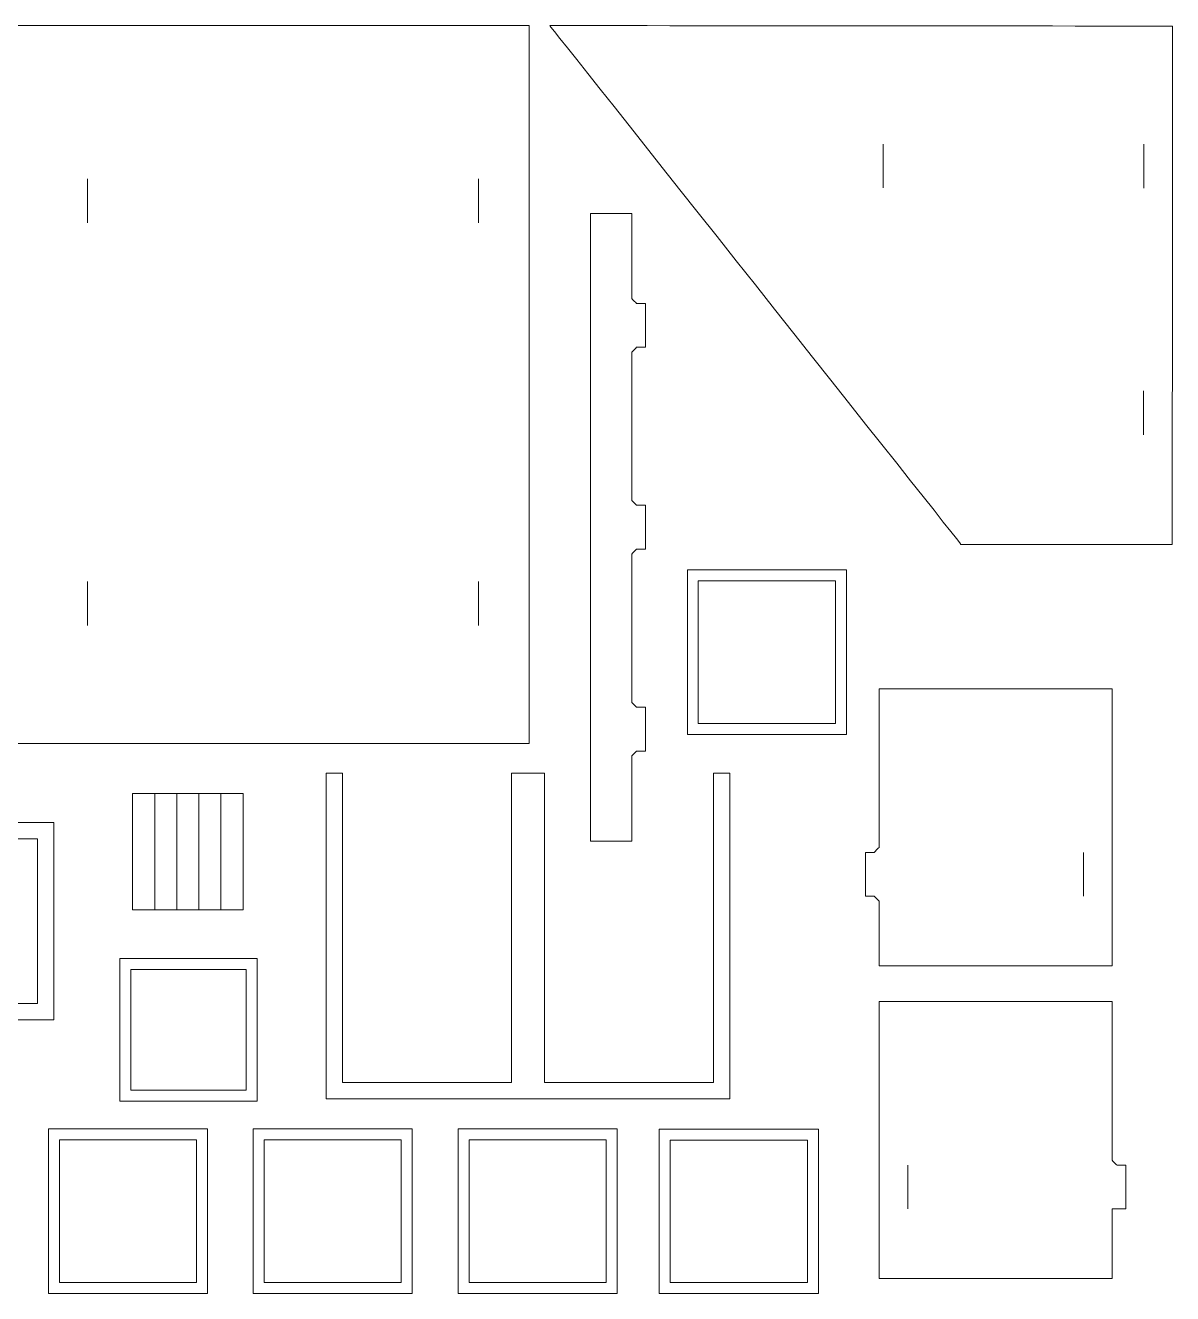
# Model space of a CAD drawing. Header units: millimetres. Extents: x -214 to 214, y -102 to 106.
# Drawn here: x 25.7 to 213.9, y -101.7 to 106.3 of the extents above; entities that cross this region are included whole.
import ezdxf

# ---------------------------------------------------------------- set-up
doc = ezdxf.new("R2010")
doc.units = ezdxf.units.MM
doc.header["$MEASUREMENT"] = 0
doc.layers.add('Capa 1', color=7, linetype='Continuous')

msp = doc.modelspace()

# ---------------------------------------------------------------- linework, layer by layer
at = {"layer": 'Capa 1', "color": 93, "lineweight": 18}
for points, knots in [([(-213.8776, -11.4836), (-213.8776, -11.4836), (108.3149, -11.4836), (108.3149, -11.4836), (108.3149, -11.4836), (108.319, -11.4836), (108.3224, -11.4802), (108.3224, -11.4761), (108.3224, -11.4761), (108.3224, -11.4761), (108.3224, 106.3338), (108.3224, 106.3338), (108.3224, 106.3338), (108.3224, 106.3379), (108.319, 106.3413), (108.3149, 106.3413), (108.3149, 106.3413), (108.3149, 106.3413), (-213.8701, 106.3412), (-213.8701, 106.3412), (-213.8701, 106.3412), (-213.8742, 106.3412), (-213.8776, 106.3378), (-213.8776, 106.3337), (-213.8776, 106.3337), (-213.8776, 106.3337), (-213.8776, -11.4836), (-213.8776, -11.4836)], [0, 0, 0, 0, 0.125, 0.125, 0.125, 0.12500001, 0.25, 0.25, 0.25, 0.25000001, 0.375, 0.375, 0.375, 0.37500001, 0.5, 0.5, 0.5, 0.50000001, 0.625, 0.625, 0.625, 0.62500001, 0.75, 0.75, 0.75, 0.75000001, 1, 1, 1, 1]), ([(179.156, 21.1971), (179.156, 21.1971), (213.7986, 21.168), (213.7986, 21.168), (213.7986, 21.168), (213.8027, 21.168), (213.8061, 21.1714), (213.8061, 21.1755), (213.8061, 21.1755), (213.8061, 21.1755), (213.8776, 106.2212), (213.8776, 106.2212), (213.8776, 106.2212), (213.8776, 106.2212), (111.7063, 106.3071), (111.7063, 106.3071), (111.7063, 106.3071), (111.7022, 106.3071), (111.7009, 106.3045), (111.7035, 106.3012), (111.7035, 106.3012), (111.7035, 106.3012), (179.156, 21.1971), (179.156, 21.1971)], [0, 0, 0, 0, 0.14285714, 0.14285714, 0.14285714, 0.14285715, 0.28571429, 0.28571429, 0.28571429, 0.2857143, 0.42857143, 0.42857143, 0.42857143, 0.42857144, 0.57142857, 0.57142857, 0.57142857, 0.57142858, 0.71428571, 0.71428571, 0.71428571, 0.71428572, 1, 1, 1, 1]), ([(127.3916, 53.5326), (127.3916, 53.5285), (127.3882, 53.5251), (127.3841, 53.5251), (127.3841, 53.5251), (127.3841, 53.5251), (125.9464, 53.5251), (125.9464, 53.5251), (125.9464, 53.5251), (125.9423, 53.5251), (125.9356, 53.5244), (125.9315, 53.5236), (125.9315, 53.5236), (125.9315, 53.5236), (125.143, 52.7351), (125.143, 52.7351), (125.143, 52.7351), (125.1422, 52.7311), (125.1415, 52.7244), (125.1415, 52.7203), (125.1415, 52.7203), (125.1415, 52.7203), (125.1415, 28.4099), (125.1415, 28.4099), (125.1415, 28.4099), (125.1415, 28.4058), (125.1421, 28.3991), (125.143, 28.3951), (125.143, 28.3951), (125.143, 28.3951), (125.9315, 27.6066), (125.9315, 27.6066), (125.9315, 27.6066), (125.9355, 27.6058), (125.9422, 27.6051), (125.9464, 27.6051), (125.9464, 27.6051), (125.9464, 27.6051), (127.384, 27.605), (127.384, 27.605), (127.384, 27.605), (127.3881, 27.605), (127.3915, 27.6016), (127.3915, 27.5975), (127.3915, 27.5975), (127.3915, 27.5975), (127.3915, 20.4124), (127.3915, 20.4124), (127.3915, 20.4124), (127.3915, 20.4083), (127.3881, 20.4049), (127.384, 20.4049), (127.384, 20.4049), (127.384, 20.4049), (125.9464, 20.4049), (125.9464, 20.4049), (125.9464, 20.4049), (125.9423, 20.4049), (125.9356, 20.4042), (125.9315, 20.4034), (125.9315, 20.4034), (125.9315, 20.4034), (125.143, 19.6149), (125.143, 19.6149), (125.143, 19.6149), (125.1422, 19.6109), (125.1415, 19.6042), (125.1415, 19.6), (125.1415, 19.6), (125.1415, 19.6), (125.1415, -4.7104), (125.1415, -4.7104), (125.1415, -4.7104), (125.1415, -4.7145), (125.1421, -4.7212), (125.143, -4.7252), (125.143, -4.7252), (125.143, -4.7252), (125.9315, -5.5137), (125.9315, -5.5137), (125.9315, -5.5137), (125.9355, -5.5145), (125.9422, -5.5152), (125.9464, -5.5152), (125.9464, -5.5152), (125.9464, -5.5152), (127.384, -5.5152), (127.384, -5.5152), (127.384, -5.5152), (127.3881, -5.5152), (127.3915, -5.5186), (127.3915, -5.5227), (127.3915, -5.5227), (127.3915, -5.5227), (127.3915, -12.7075), (127.3915, -12.7075), (127.3915, -12.7075), (127.3915, -12.7116), (127.3881, -12.715), (127.384, -12.715), (127.384, -12.715), (127.384, -12.715), (125.9464, -12.7151), (125.9464, -12.7151), (125.9464, -12.7151), (125.9423, -12.7151), (125.9356, -12.7158), (125.9315, -12.7166), (125.9315, -12.7166), (125.9315, -12.7166), (125.143, -13.5051), (125.143, -13.5051), (125.143, -13.5051), (125.1422, -13.5091), (125.1415, -13.5158), (125.1415, -13.52), (125.1415, -13.52), (125.1415, -13.52), (125.1415, -27.4677), (125.1415, -27.4677), (125.1415, -27.4677), (125.1415, -27.4718), (125.1381, -27.4752), (125.134, -27.4752), (125.134, -27.4752), (125.134, -27.4752), (118.3991, -27.4752), (118.3991, -27.4752), (118.3991, -27.4752), (118.395, -27.4752), (118.3916, -27.4718), (118.3916, -27.4677), (118.3916, -27.4677), (118.3916, -27.4677), (118.3916, 75.4775), (118.3916, 75.4775), (118.3916, 75.4775), (118.3916, 75.4816), (118.395, 75.485), (118.3991, 75.485), (118.3991, 75.485), (118.3991, 75.485), (125.1341, 75.4851), (125.1341, 75.4851), (125.1341, 75.4851), (125.1382, 75.4851), (125.1416, 75.4817), (125.1416, 75.4776), (125.1416, 75.4776), (125.1416, 75.4776), (125.1416, 61.5299), (125.1416, 61.5299), (125.1416, 61.5299), (125.1416, 61.5258), (125.1422, 61.5191), (125.1431, 61.5151), (125.1431, 61.5151), (125.1431, 61.5151), (125.9316, 60.7266), (125.9316, 60.7266), (125.9316, 60.7266), (125.9356, 60.7258), (125.9423, 60.7251), (125.9465, 60.7251), (125.9465, 60.7251), (125.9465, 60.7251), (127.384, 60.725), (127.384, 60.725), (127.384, 60.725), (127.3881, 60.725), (127.3915, 60.7216), (127.3915, 60.7175), (127.3915, 60.7175), (127.3915, 60.7175), (127.3916, 53.5326), (127.3916, 53.5326)], [0, 0, 0, 0, 0.02222222, 0.02222222, 0.02222222, 0.02222223, 0.04444444, 0.04444444, 0.04444444, 0.04444445, 0.06666667, 0.06666667, 0.06666667, 0.06666668, 0.08888889, 0.08888889, 0.08888889, 0.0888889, 0.11111111, 0.11111111, 0.11111111, 0.11111112, 0.13333333, 0.13333333, 0.13333333, 0.13333334, 0.15555556, 0.15555556, 0.15555556, 0.15555557, 0.17777778, 0.17777778, 0.17777778, 0.17777779, 0.2, 0.2, 0.2, 0.20000001, 0.22222222, 0.22222222, 0.22222222, 0.22222223, 0.24444444, 0.24444444, 0.24444444, 0.24444445, 0.26666667, 0.26666667, 0.26666667, 0.26666668, 0.28888889, 0.28888889, 0.28888889, 0.2888889, 0.31111111, 0.31111111, 0.31111111, 0.31111112, 0.33333333, 0.33333333, 0.33333333, 0.33333334, 0.35555556, 0.35555556, 0.35555556, 0.35555557, 0.37777778, 0.37777778, 0.37777778, 0.37777779, 0.4, 0.4, 0.4, 0.40000001, 0.42222222, 0.42222222, 0.42222222, 0.42222223, 0.44444444, 0.44444444, 0.44444444, 0.44444445, 0.46666667, 0.46666667, 0.46666667, 0.46666668, 0.48888889, 0.48888889, 0.48888889, 0.4888889, 0.51111111, 0.51111111, 0.51111111, 0.51111112, 0.53333333, 0.53333333, 0.53333333, 0.53333334, 0.55555556, 0.55555556, 0.55555556, 0.55555557, 0.57777778, 0.57777778, 0.57777778, 0.57777779, 0.6, 0.6, 0.6, 0.60000001, 0.62222222, 0.62222222, 0.62222222, 0.62222223, 0.64444444, 0.64444444, 0.64444444, 0.64444445, 0.66666667, 0.66666667, 0.66666667, 0.66666668, 0.68888889, 0.68888889, 0.68888889, 0.6888889, 0.71111111, 0.71111111, 0.71111111, 0.71111112, 0.73333333, 0.73333333, 0.73333333, 0.73333334, 0.75555556, 0.75555556, 0.75555556, 0.75555557, 0.77777778, 0.77777778, 0.77777778, 0.77777779, 0.8, 0.8, 0.8, 0.80000001, 0.82222222, 0.82222222, 0.82222222, 0.82222223, 0.84444444, 0.84444444, 0.84444444, 0.84444445, 0.86666667, 0.86666667, 0.86666667, 0.86666668, 0.88888889, 0.88888889, 0.88888889, 0.8888889, 0.91111111, 0.91111111, 0.91111111, 0.91111112, 0.93333333, 0.93333333, 0.93333333, 0.93333334, 0.95555556, 0.95555556, 0.95555556, 0.95555557, 1, 1, 1, 1]), ([(160.3592, -9.9733), (160.3633, -9.9733), (160.3667, -9.9699), (160.3667, -9.9658), (160.3667, -9.9658), (160.3667, -9.9658), (160.3667, 17.0266), (160.3667, 17.0266), (160.3667, 17.0266), (160.3667, 17.0266), (134.2745, 17.0266), (134.2745, 17.0266), (134.2745, 17.0266), (134.2704, 17.0266), (134.267, 17.0232), (134.267, 17.0191), (134.267, 17.0191), (134.267, 17.0191), (134.267, -9.9658), (134.267, -9.9658), (134.267, -9.9658), (134.267, -9.9699), (134.2704, -9.9733), (134.2745, -9.9733), (134.2745, -9.9733), (134.2745, -9.9733), (160.3592, -9.9733), (160.3592, -9.9733)], [0, 0, 0, 0, 0.125, 0.125, 0.125, 0.12500001, 0.25, 0.25, 0.25, 0.25000001, 0.375, 0.375, 0.375, 0.37500001, 0.5, 0.5, 0.5, 0.50000001, 0.625, 0.625, 0.625, 0.62500001, 0.75, 0.75, 0.75, 0.75000001, 1, 1, 1, 1]), ([(158.5588, -8.1737), (158.5629, -8.1737), (158.5663, -8.1703), (158.5663, -8.1662), (158.5663, -8.1662), (158.5663, -8.1662), (158.5663, 15.2192), (158.5663, 15.2192), (158.5663, 15.2192), (158.5663, 15.2233), (158.5629, 15.2267), (158.5588, 15.2267), (158.5588, 15.2267), (158.5588, 15.2267), (136.0742, 15.2267), (136.0742, 15.2267), (136.0742, 15.2267), (136.0701, 15.2267), (136.0667, 15.2233), (136.0667, 15.2192), (136.0667, 15.2192), (136.0667, 15.2192), (136.0667, -8.1662), (136.0667, -8.1662), (136.0667, -8.1662), (136.0667, -8.1703), (136.0701, -8.1737), (136.0742, -8.1737), (136.0742, -8.1737), (136.0742, -8.1737), (158.5588, -8.1737), (158.5588, -8.1737)], [0, 0, 0, 0, 0.11111111, 0.11111111, 0.11111111, 0.11111112, 0.22222222, 0.22222222, 0.22222222, 0.22222223, 0.33333333, 0.33333333, 0.33333333, 0.33333334, 0.44444444, 0.44444444, 0.44444444, 0.44444445, 0.55555556, 0.55555556, 0.55555556, 0.55555557, 0.66666667, 0.66666667, 0.66666667, 0.66666668, 0.77777778, 0.77777778, 0.77777778, 0.77777779, 1, 1, 1, 1]), ([(165.7259, -47.9346), (165.7218, -47.9346), (165.7184, -47.9312), (165.7184, -47.9271), (165.7184, -47.9271), (165.7184, -47.9271), (165.7184, -37.3342), (165.7184, -37.3342), (165.7184, -37.3342), (165.7184, -37.3301), (165.7177, -37.3234), (165.7169, -37.3194), (165.7169, -37.3194), (165.7169, -37.3194), (164.9287, -36.5309), (164.9287, -36.5309), (164.9287, -36.5309), (164.9246, -36.5301), (164.918, -36.5294), (164.9138, -36.5294), (164.9138, -36.5294), (164.9138, -36.5294), (163.4759, -36.5294), (163.4759, -36.5294), (163.4759, -36.5294), (163.4718, -36.5294), (163.4684, -36.526), (163.4684, -36.5219), (163.4684, -36.5219), (163.4684, -36.5219), (163.4684, -29.3369), (163.4684, -29.3369), (163.4684, -29.3369), (163.4684, -29.3328), (163.4718, -29.3294), (163.4759, -29.3294), (163.4759, -29.3294), (163.4759, -29.3294), (164.9138, -29.3294), (164.9138, -29.3294), (164.9138, -29.3294), (164.9179, -29.3294), (164.9246, -29.3287), (164.9287, -29.3279), (164.9287, -29.3279), (164.9287, -29.3279), (165.7169, -28.5395), (165.7169, -28.5395), (165.7169, -28.5395), (165.7177, -28.5355), (165.7184, -28.5288), (165.7184, -28.5247), (165.7184, -28.5247), (165.7184, -28.5247), (165.7184, -2.5036), (165.7184, -2.5036), (165.7184, -2.5036), (165.7184, -2.4995), (165.7218, -2.4961), (165.7259, -2.4961), (165.7259, -2.4961), (165.7259, -2.4961), (203.961, -2.496), (203.961, -2.496), (203.961, -2.496), (203.9651, -2.496), (203.9685, -2.4994), (203.9685, -2.5035), (203.9685, -2.5035), (203.9685, -2.5035), (203.9685, -47.9271), (203.9685, -47.9271), (203.9685, -47.9271), (203.9685, -47.9312), (203.9651, -47.9346), (203.961, -47.9346), (203.961, -47.9346), (203.961, -47.9346), (165.7259, -47.9346), (165.7259, -47.9346)], [0, 0, 0, 0, 0.04761905, 0.04761905, 0.04761905, 0.04761906, 0.0952381, 0.0952381, 0.0952381, 0.09523811, 0.14285714, 0.14285714, 0.14285714, 0.14285715, 0.19047619, 0.19047619, 0.19047619, 0.1904762, 0.23809524, 0.23809524, 0.23809524, 0.23809525, 0.28571429, 0.28571429, 0.28571429, 0.2857143, 0.33333333, 0.33333333, 0.33333333, 0.33333334, 0.38095238, 0.38095238, 0.38095238, 0.38095239, 0.42857143, 0.42857143, 0.42857143, 0.42857144, 0.47619048, 0.47619048, 0.47619048, 0.47619049, 0.52380952, 0.52380952, 0.52380952, 0.52380953, 0.57142857, 0.57142857, 0.57142857, 0.57142858, 0.61904762, 0.61904762, 0.61904762, 0.61904763, 0.66666667, 0.66666667, 0.66666667, 0.66666668, 0.71428571, 0.71428571, 0.71428571, 0.71428572, 0.76190476, 0.76190476, 0.76190476, 0.76190477, 0.80952381, 0.80952381, 0.80952381, 0.80952382, 0.85714286, 0.85714286, 0.85714286, 0.85714287, 0.9047619, 0.9047619, 0.9047619, 0.90476191, 1, 1, 1, 1]), ([(105.4468, -16.3219), (105.4427, -16.3219), (105.4393, -16.3253), (105.4393, -16.3294), (105.4393, -16.3294), (105.4393, -16.3294), (105.4393, -67.0741), (105.4393, -67.0741), (105.4393, -67.0741), (105.4393, -67.0782), (105.4359, -67.0816), (105.4318, -67.0816), (105.4318, -67.0816), (105.4318, -67.0816), (77.7268, -67.0816), (77.7268, -67.0816), (77.7268, -67.0816), (77.7227, -67.0816), (77.7193, -67.0782), (77.7193, -67.0741), (77.7193, -67.0741), (77.7193, -67.0741), (77.7193, -16.3294), (77.7193, -16.3294), (77.7193, -16.3294), (77.7193, -16.3253), (77.7159, -16.3219), (77.7118, -16.3219), (77.7118, -16.3219), (77.7118, -16.3219), (75.0195, -16.3219), (75.0195, -16.3219), (75.0195, -16.3219), (75.0195, -16.3219), (75.0195, -69.7742), (75.0195, -69.7742), (75.0195, -69.7742), (75.0195, -69.7783), (75.0229, -69.7817), (75.027, -69.7817), (75.027, -69.7817), (75.027, -69.7817), (141.2519, -69.7817), (141.2519, -69.7817), (141.2519, -69.7817), (141.256, -69.7817), (141.2594, -69.7783), (141.2594, -69.7742), (141.2594, -69.7742), (141.2594, -69.7742), (141.2594, -16.3294), (141.2594, -16.3294), (141.2594, -16.3294), (141.2594, -16.3253), (141.256, -16.3219), (141.2519, -16.3219), (141.2519, -16.3219), (141.2519, -16.3219), (138.5668, -16.3219), (138.5668, -16.3219), (138.5668, -16.3219), (138.5627, -16.3219), (138.5593, -16.3253), (138.5593, -16.3294), (138.5593, -16.3294), (138.5593, -16.3294), (138.5593, -67.0741), (138.5593, -67.0741), (138.5593, -67.0741), (138.5593, -67.0782), (138.5559, -67.0816), (138.5518, -67.0816), (138.5518, -67.0816), (138.5518, -67.0816), (110.8468, -67.0816), (110.8468, -67.0816), (110.8468, -67.0816), (110.8427, -67.0816), (110.8393, -67.0782), (110.8393, -67.0741), (110.8393, -67.0741), (110.8393, -67.0741), (110.8393, -16.3294), (110.8393, -16.3294), (110.8393, -16.3294), (110.8393, -16.3253), (110.8359, -16.3219), (110.8318, -16.3219), (110.8318, -16.3219), (110.8318, -16.3219), (105.4468, -16.3219), (105.4468, -16.3219)], [0, 0, 0, 0, 0.04166667, 0.04166667, 0.04166667, 0.04166668, 0.08333333, 0.08333333, 0.08333333, 0.08333334, 0.125, 0.125, 0.125, 0.12500001, 0.16666667, 0.16666667, 0.16666667, 0.16666668, 0.20833333, 0.20833333, 0.20833333, 0.20833334, 0.25, 0.25, 0.25, 0.25000001, 0.29166667, 0.29166667, 0.29166667, 0.29166668, 0.33333333, 0.33333333, 0.33333333, 0.33333334, 0.375, 0.375, 0.375, 0.37500001, 0.41666667, 0.41666667, 0.41666667, 0.41666668, 0.45833333, 0.45833333, 0.45833333, 0.45833334, 0.5, 0.5, 0.5, 0.50000001, 0.54166667, 0.54166667, 0.54166667, 0.54166668, 0.58333333, 0.58333333, 0.58333333, 0.58333334, 0.625, 0.625, 0.625, 0.62500001, 0.66666667, 0.66666667, 0.66666667, 0.66666668, 0.70833333, 0.70833333, 0.70833333, 0.70833334, 0.75, 0.75, 0.75, 0.75000001, 0.79166667, 0.79166667, 0.79166667, 0.79166668, 0.83333333, 0.83333333, 0.83333333, 0.83333334, 0.875, 0.875, 0.875, 0.87500001, 0.91666667, 0.91666667, 0.91666667, 0.91666668, 1, 1, 1, 1]), ([(43.2312, -19.6524), (43.2271, -19.6524), (43.2237, -19.6558), (43.2237, -19.6599), (43.2237, -19.6599), (43.2237, -19.6599), (43.2237, -38.7249), (43.2237, -38.7249), (43.2237, -38.7249), (43.2237, -38.729), (43.2271, -38.7324), (43.2312, -38.7324), (43.2312, -38.7324), (43.2312, -38.7324), (61.3964, -38.7324), (61.3964, -38.7324), (61.3964, -38.7324), (61.4005, -38.7324), (61.4039, -38.729), (61.4039, -38.7249), (61.4039, -38.7249), (61.4039, -38.7249), (61.4039, -19.6599), (61.4039, -19.6599), (61.4039, -19.6599), (61.4039, -19.6558), (61.4005, -19.6524), (61.3964, -19.6524), (61.3964, -19.6524), (61.3964, -19.6524), (43.2312, -19.6524), (43.2312, -19.6524)], [0, 0, 0, 0, 0.11111111, 0.11111111, 0.11111111, 0.11111112, 0.22222222, 0.22222222, 0.22222222, 0.22222223, 0.33333333, 0.33333333, 0.33333333, 0.33333334, 0.44444444, 0.44444444, 0.44444444, 0.44444445, 0.55555556, 0.55555556, 0.55555556, 0.55555557, 0.66666667, 0.66666667, 0.66666667, 0.66666668, 0.77777778, 0.77777778, 0.77777778, 0.77777779, 1, 1, 1, 1]), ([(-45.717, -54.1344), (-45.717, -54.1303), (-45.7136, -54.1269), (-45.7095, -54.1269), (-45.7095, -54.1269), (-45.7095, -54.1269), (27.6252, -54.1269), (27.6252, -54.1269), (27.6252, -54.1269), (27.6293, -54.1269), (27.6327, -54.1235), (27.6327, -54.1194), (27.6327, -54.1194), (27.6327, -54.1194), (27.6327, -27.1345), (27.6327, -27.1345), (27.6327, -27.1345), (27.6327, -27.1304), (27.6293, -27.127), (27.6252, -27.127), (27.6252, -27.127), (27.6252, -27.127), (-45.7095, -27.127), (-45.7095, -27.127), (-45.7095, -27.127), (-45.7136, -27.127), (-45.717, -27.1236), (-45.717, -27.1195), (-45.717, -27.1195), (-45.717, -27.1195), (-45.717, -24.4341), (-45.717, -24.4341), (-45.717, -24.4341), (-45.717, -24.43), (-45.7136, -24.4266), (-45.7095, -24.4266), (-45.7095, -24.4266), (-45.7095, -24.4266), (30.3254, -24.4266), (30.3254, -24.4266), (30.3254, -24.4266), (30.3295, -24.4266), (30.3329, -24.43), (30.3329, -24.4341), (30.3329, -24.4341), (30.3329, -24.4341), (30.3329, -56.8192), (30.3329, -56.8192), (30.3329, -56.8192), (30.3329, -56.8233), (30.3295, -56.8267), (30.3254, -56.8267), (30.3254, -56.8267), (30.3254, -56.8267), (-45.717, -56.8267), (-45.717, -56.8267), (-45.717, -56.8267), (-45.717, -56.8267), (-45.717, -54.1344), (-45.717, -54.1344)], [0, 0, 0, 0, 0.0625, 0.0625, 0.0625, 0.06250001, 0.125, 0.125, 0.125, 0.12500001, 0.1875, 0.1875, 0.1875, 0.18750001, 0.25, 0.25, 0.25, 0.25000001, 0.3125, 0.3125, 0.3125, 0.31250001, 0.375, 0.375, 0.375, 0.37500001, 0.4375, 0.4375, 0.4375, 0.43750001, 0.5, 0.5, 0.5, 0.50000001, 0.5625, 0.5625, 0.5625, 0.56250001, 0.625, 0.625, 0.625, 0.62500001, 0.6875, 0.6875, 0.6875, 0.68750001, 0.75, 0.75, 0.75, 0.75000001, 0.8125, 0.8125, 0.8125, 0.81250001, 0.875, 0.875, 0.875, 0.87500001, 1, 1, 1, 1]), ([(41.1796, -46.7483), (41.1755, -46.7483), (41.1721, -46.7517), (41.1721, -46.7558), (41.1721, -46.7558), (41.1721, -46.7558), (41.1721, -70.1404), (41.1721, -70.1404), (41.1721, -70.1404), (41.1721, -70.1445), (41.1755, -70.1479), (41.1796, -70.1479), (41.1796, -70.1479), (41.1796, -70.1479), (63.6646, -70.1479), (63.6646, -70.1479), (63.6646, -70.1479), (63.6687, -70.1479), (63.6721, -70.1445), (63.6721, -70.1404), (63.6721, -70.1404), (63.6721, -70.1404), (63.6721, -46.7483), (63.6721, -46.7483), (63.6721, -46.7483), (63.6721, -46.7483), (41.1796, -46.7483), (41.1796, -46.7483)], [0, 0, 0, 0, 0.125, 0.125, 0.125, 0.12500001, 0.25, 0.25, 0.25, 0.25000001, 0.375, 0.375, 0.375, 0.37500001, 0.5, 0.5, 0.5, 0.50000001, 0.625, 0.625, 0.625, 0.62500001, 0.75, 0.75, 0.75, 0.75000001, 1, 1, 1, 1]), ([(42.9796, -48.5479), (42.9755, -48.5479), (42.9721, -48.5513), (42.9721, -48.5554), (42.9721, -48.5554), (42.9721, -48.5554), (42.9721, -68.3405), (42.9721, -68.3405), (42.9721, -68.3405), (42.9721, -68.3446), (42.9755, -68.348), (42.9796, -68.348), (42.9796, -68.348), (42.9796, -68.348), (61.8646, -68.348), (61.8646, -68.348), (61.8646, -68.348), (61.8687, -68.348), (61.8721, -68.3446), (61.8721, -68.3405), (61.8721, -68.3405), (61.8721, -68.3405), (61.8721, -48.5554), (61.8721, -48.5554), (61.8721, -48.5554), (61.8721, -48.5513), (61.8687, -48.5479), (61.8646, -48.5479), (61.8646, -48.5479), (61.8646, -48.5479), (42.9796, -48.5479), (42.9796, -48.5479)], [0, 0, 0, 0, 0.11111111, 0.11111111, 0.11111111, 0.11111112, 0.22222222, 0.22222222, 0.22222222, 0.22222223, 0.33333333, 0.33333333, 0.33333333, 0.33333334, 0.44444444, 0.44444444, 0.44444444, 0.44444445, 0.55555556, 0.55555556, 0.55555556, 0.55555557, 0.66666667, 0.66666667, 0.66666667, 0.66666668, 0.77777778, 0.77777778, 0.77777778, 0.77777779, 1, 1, 1, 1]), ([(206.2108, -87.8377), (206.2149, -87.8377), (206.2183, -87.8343), (206.2183, -87.8302), (206.2183, -87.8302), (206.2183, -87.8302), (206.2183, -80.6453), (206.2183, -80.6453), (206.2183, -80.6453), (206.2183, -80.6412), (206.2149, -80.6378), (206.2108, -80.6378), (206.2108, -80.6378), (206.2108, -80.6378), (204.7732, -80.6377), (204.7732, -80.6377), (204.7732, -80.6377), (204.7691, -80.6377), (204.7624, -80.637), (204.7583, -80.6362), (204.7583, -80.6362), (204.7583, -80.6362), (203.97, -79.8478), (203.97, -79.8478), (203.97, -79.8478), (203.9692, -79.8438), (203.9685, -79.8371), (203.9685, -79.8329), (203.9685, -79.8329), (203.9685, -79.8329), (203.9685, -53.8118), (203.9685, -53.8118), (203.9685, -53.8118), (203.9685, -53.8077), (203.9651, -53.8043), (203.961, -53.8043), (203.961, -53.8043), (203.961, -53.8043), (165.7259, -53.8043), (165.7259, -53.8043), (165.7259, -53.8043), (165.7218, -53.8043), (165.7184, -53.8077), (165.7184, -53.8118), (165.7184, -53.8118), (165.7184, -53.8118), (165.7184, -99.2354), (165.7184, -99.2354), (165.7184, -99.2354), (165.7184, -99.2395), (165.7218, -99.2429), (165.7259, -99.2429), (165.7259, -99.2429), (165.7259, -99.2429), (203.961, -99.2429), (203.961, -99.2429), (203.961, -99.2429), (203.9651, -99.2429), (203.9685, -99.2395), (203.9685, -99.2354), (203.9685, -99.2354), (203.9685, -99.2354), (203.9685, -87.8452), (203.9685, -87.8452), (203.9685, -87.8452), (203.9685, -87.8411), (203.9719, -87.8377), (203.976, -87.8377), (203.976, -87.8377), (203.976, -87.8377), (206.2108, -87.8377), (206.2108, -87.8377)], [0, 0, 0, 0, 0.05263158, 0.05263158, 0.05263158, 0.05263159, 0.10526316, 0.10526316, 0.10526316, 0.10526317, 0.15789474, 0.15789474, 0.15789474, 0.15789475, 0.21052632, 0.21052632, 0.21052632, 0.21052633, 0.26315789, 0.26315789, 0.26315789, 0.2631579, 0.31578947, 0.31578947, 0.31578947, 0.31578948, 0.36842105, 0.36842105, 0.36842105, 0.36842106, 0.42105263, 0.42105263, 0.42105263, 0.42105264, 0.47368421, 0.47368421, 0.47368421, 0.47368422, 0.52631579, 0.52631579, 0.52631579, 0.5263158, 0.57894737, 0.57894737, 0.57894737, 0.57894738, 0.63157895, 0.63157895, 0.63157895, 0.63157896, 0.68421053, 0.68421053, 0.68421053, 0.68421054, 0.73684211, 0.73684211, 0.73684211, 0.73684212, 0.78947368, 0.78947368, 0.78947368, 0.78947369, 0.84210526, 0.84210526, 0.84210526, 0.84210527, 0.89473684, 0.89473684, 0.89473684, 0.89473685, 1, 1, 1, 1]), ([(55.5354, -101.6842), (55.5395, -101.6842), (55.5429, -101.6808), (55.5429, -101.6767), (55.5429, -101.6767), (55.5429, -101.6767), (55.5429, -74.6842), (55.5429, -74.6842), (55.5429, -74.6842), (55.5429, -74.6842), (29.4507, -74.6842), (29.4507, -74.6842), (29.4507, -74.6842), (29.4466, -74.6842), (29.4432, -74.6876), (29.4432, -74.6917), (29.4432, -74.6917), (29.4432, -74.6917), (29.4432, -101.6766), (29.4432, -101.6766), (29.4432, -101.6766), (29.4432, -101.6807), (29.4466, -101.6841), (29.4507, -101.6841), (29.4507, -101.6841), (29.4507, -101.6841), (55.5354, -101.6842), (55.5354, -101.6842)], [0, 0, 0, 0, 0.125, 0.125, 0.125, 0.12500001, 0.25, 0.25, 0.25, 0.25000001, 0.375, 0.375, 0.375, 0.37500001, 0.5, 0.5, 0.5, 0.50000001, 0.625, 0.625, 0.625, 0.62500001, 0.75, 0.75, 0.75, 0.75000001, 1, 1, 1, 1]), ([(89.1152, -101.6842), (89.1193, -101.6842), (89.1227, -101.6808), (89.1227, -101.6767), (89.1227, -101.6767), (89.1227, -101.6767), (89.1227, -74.6918), (89.1227, -74.6918), (89.1227, -74.6918), (89.1227, -74.6877), (89.1193, -74.6843), (89.1152, -74.6843), (89.1152, -74.6843), (89.1152, -74.6843), (63.023, -74.6842), (63.023, -74.6842), (63.023, -74.6842), (63.023, -74.6842), (63.023, -101.6766), (63.023, -101.6766), (63.023, -101.6766), (63.023, -101.6807), (63.0264, -101.6841), (63.0305, -101.6841), (63.0305, -101.6841), (63.0305, -101.6841), (89.1152, -101.6842), (89.1152, -101.6842)], [0, 0, 0, 0, 0.125, 0.125, 0.125, 0.12500001, 0.25, 0.25, 0.25, 0.25000001, 0.375, 0.375, 0.375, 0.37500001, 0.5, 0.5, 0.5, 0.50000001, 0.625, 0.625, 0.625, 0.62500001, 0.75, 0.75, 0.75, 0.75000001, 1, 1, 1, 1]), ([(122.7631, -101.6842), (122.7672, -101.6842), (122.7706, -101.6808), (122.7706, -101.6767), (122.7706, -101.6767), (122.7706, -101.6767), (122.7706, -74.6918), (122.7706, -74.6918), (122.7706, -74.6918), (122.7706, -74.6877), (122.7672, -74.6843), (122.7631, -74.6843), (122.7631, -74.6843), (122.7631, -74.6843), (96.6784, -74.6842), (96.6784, -74.6842), (96.6784, -74.6842), (96.6743, -74.6842), (96.6709, -74.6876), (96.6709, -74.6917), (96.6709, -74.6917), (96.6709, -74.6917), (96.6709, -101.6841), (96.6709, -101.6841), (96.6709, -101.6841), (96.6709, -101.6842), (122.7631, -101.6842), (122.7631, -101.6842)], [0, 0, 0, 0, 0.125, 0.125, 0.125, 0.12500001, 0.25, 0.25, 0.25, 0.25000001, 0.375, 0.375, 0.375, 0.37500001, 0.5, 0.5, 0.5, 0.50000001, 0.625, 0.625, 0.625, 0.62500001, 0.75, 0.75, 0.75, 0.75000001, 1, 1, 1, 1]), ([(155.7611, -101.7237), (155.7652, -101.7237), (155.7686, -101.7203), (155.7686, -101.7162), (155.7686, -101.7162), (155.7686, -101.7162), (155.7686, -74.7313), (155.7686, -74.7313), (155.7686, -74.7313), (155.7686, -74.7272), (155.7652, -74.7238), (155.7611, -74.7238), (155.7611, -74.7238), (155.7611, -74.7238), (129.6764, -74.7238), (129.6764, -74.7238), (129.6764, -74.7238), (129.6723, -74.7238), (129.6689, -74.7272), (129.6689, -74.7313), (129.6689, -74.7313), (129.6689, -74.7313), (129.6689, -101.7162), (129.6689, -101.7162), (129.6689, -101.7162), (129.6689, -101.7203), (129.6723, -101.7237), (129.6764, -101.7237), (129.6764, -101.7237), (129.6764, -101.7237), (155.7611, -101.7237), (155.7611, -101.7237)], [0, 0, 0, 0, 0.11111111, 0.11111111, 0.11111111, 0.11111112, 0.22222222, 0.22222222, 0.22222222, 0.22222223, 0.33333333, 0.33333333, 0.33333333, 0.33333334, 0.44444444, 0.44444444, 0.44444444, 0.44444445, 0.55555556, 0.55555556, 0.55555556, 0.55555557, 0.66666667, 0.66666667, 0.66666667, 0.66666668, 0.77777778, 0.77777778, 0.77777778, 0.77777779, 1, 1, 1, 1]), ([(53.735, -99.8843), (53.7391, -99.8843), (53.7425, -99.8809), (53.7425, -99.8768), (53.7425, -99.8768), (53.7425, -99.8768), (53.7425, -76.4917), (53.7425, -76.4917), (53.7425, -76.4917), (53.7425, -76.4876), (53.7391, -76.4842), (53.735, -76.4842), (53.735, -76.4842), (53.735, -76.4842), (31.2428, -76.4841), (31.2428, -76.4841), (31.2428, -76.4841), (31.2428, -76.4841), (31.2428, -99.8767), (31.2428, -99.8767), (31.2428, -99.8767), (31.2428, -99.8808), (31.2462, -99.8842), (31.2503, -99.8842), (31.2503, -99.8842), (31.2503, -99.8842), (53.735, -99.8843), (53.735, -99.8843)], [0, 0, 0, 0, 0.125, 0.125, 0.125, 0.12500001, 0.25, 0.25, 0.25, 0.25000001, 0.375, 0.375, 0.375, 0.37500001, 0.5, 0.5, 0.5, 0.50000001, 0.625, 0.625, 0.625, 0.62500001, 0.75, 0.75, 0.75, 0.75000001, 1, 1, 1, 1]), ([(87.3148, -99.8843), (87.3189, -99.8843), (87.3223, -99.8809), (87.3223, -99.8768), (87.3223, -99.8768), (87.3223, -99.8768), (87.3223, -76.4842), (87.3223, -76.4842), (87.3223, -76.4842), (87.3223, -76.4842), (64.8301, -76.4842), (64.8301, -76.4842), (64.8301, -76.4842), (64.826, -76.4842), (64.8226, -76.4876), (64.8226, -76.4917), (64.8226, -76.4917), (64.8226, -76.4917), (64.8226, -99.8768), (64.8226, -99.8768), (64.8226, -99.8768), (64.8226, -99.8809), (64.826, -99.8843), (64.8301, -99.8843), (64.8301, -99.8843), (64.8301, -99.8843), (87.3148, -99.8843), (87.3148, -99.8843)], [0, 0, 0, 0, 0.125, 0.125, 0.125, 0.12500001, 0.25, 0.25, 0.25, 0.25000001, 0.375, 0.375, 0.375, 0.37500001, 0.5, 0.5, 0.5, 0.50000001, 0.625, 0.625, 0.625, 0.62500001, 0.75, 0.75, 0.75, 0.75000001, 1, 1, 1, 1]), ([(120.9627, -99.8843), (120.9668, -99.8843), (120.9702, -99.8809), (120.9702, -99.8768), (120.9702, -99.8768), (120.9702, -99.8768), (120.9702, -76.4917), (120.9702, -76.4917), (120.9702, -76.4917), (120.9702, -76.4876), (120.9668, -76.4842), (120.9627, -76.4842), (120.9627, -76.4842), (120.9627, -76.4842), (98.478, -76.4841), (98.478, -76.4841), (98.478, -76.4841), (98.4739, -76.4841), (98.4705, -76.4875), (98.4705, -76.4916), (98.4705, -76.4916), (98.4705, -76.4916), (98.4705, -99.8767), (98.4705, -99.8767), (98.4705, -99.8767), (98.4705, -99.8808), (98.4739, -99.8842), (98.478, -99.8842), (98.478, -99.8842), (98.478, -99.8842), (120.9627, -99.8843), (120.9627, -99.8843)], [0, 0, 0, 0, 0.11111111, 0.11111111, 0.11111111, 0.11111112, 0.22222222, 0.22222222, 0.22222222, 0.22222223, 0.33333333, 0.33333333, 0.33333333, 0.33333334, 0.44444444, 0.44444444, 0.44444444, 0.44444445, 0.55555556, 0.55555556, 0.55555556, 0.55555557, 0.66666667, 0.66666667, 0.66666667, 0.66666668, 0.77777778, 0.77777778, 0.77777778, 0.77777779, 1, 1, 1, 1]), ([(153.9607, -99.9238), (153.9648, -99.9238), (153.9682, -99.9204), (153.9682, -99.9163), (153.9682, -99.9163), (153.9682, -99.9163), (153.9682, -76.5312), (153.9682, -76.5312), (153.9682, -76.5312), (153.9682, -76.5271), (153.9648, -76.5237), (153.9607, -76.5237), (153.9607, -76.5237), (153.9607, -76.5237), (131.4685, -76.5237), (131.4685, -76.5237), (131.4685, -76.5237), (131.4685, -76.5237), (131.4685, -99.9238), (131.4685, -99.9238), (131.4685, -99.9238), (131.4685, -99.9238), (153.9607, -99.9238), (153.9607, -99.9238)], [0, 0, 0, 0, 0.14285714, 0.14285714, 0.14285714, 0.14285715, 0.28571429, 0.28571429, 0.28571429, 0.2857143, 0.42857143, 0.42857143, 0.42857143, 0.42857144, 0.57142857, 0.57142857, 0.57142857, 0.57142858, 0.71428571, 0.71428571, 0.71428571, 0.71428572, 1, 1, 1, 1])]:
    msp.add_open_spline(points, degree=3, knots=knots, dxfattribs=at)
at = {"layer": 'Capa 1', "color": 133, "lineweight": 18}
for points in [[(166.3801, 79.6713), (166.3801, 79.6713), (166.3801, 86.8713), (166.3801, 86.8713)], [(209.13, 79.6354), (209.13, 79.6354), (209.1364, 86.8353), (209.1364, 86.8353)], [(35.8723, 81.1412), (35.8723, 81.1412), (35.8723, 73.9412), (35.8723, 73.9412)], [(99.9974, 81.1412), (99.9974, 81.1412), (99.9974, 73.9412), (99.9974, 73.9412)], [(209.0963, 39.172), (209.0963, 39.172), (209.1024, 46.3719), (209.1024, 46.3719)], [(35.8723, 7.9059), (35.8723, 7.9059), (35.8723, 15.1065), (35.8723, 15.1065)], [(99.9974, 7.9059), (99.9974, 7.9059), (99.9974, 15.1065), (99.9974, 15.1065)], [(199.2435, -36.5294), (199.2435, -36.5294), (199.2435, -29.3294), (199.2435, -29.3294)], [(170.4433, -87.8377), (170.4433, -87.8377), (170.4433, -80.6377), (170.4433, -80.6377)]]:
    msp.add_open_spline(points, degree=3, dxfattribs=at)
at = {"layer": 'Capa 1', "lineweight": 18}
for points in [[(46.9136, -19.6524), (46.9136, -19.6524), (46.9136, -38.7324), (46.9136, -38.7324)], [(50.5137, -19.6524), (50.5137, -19.6524), (50.5137, -38.7324), (50.5137, -38.7324)], [(54.1138, -19.6524), (54.1138, -19.6524), (54.1138, -38.7324), (54.1138, -38.7324)], [(57.7138, -19.6524), (57.7138, -19.6524), (57.7138, -38.7324), (57.7138, -38.7324)]]:
    msp.add_open_spline(points, degree=3, dxfattribs=at)

doc.saveas('drawing.dxf')
